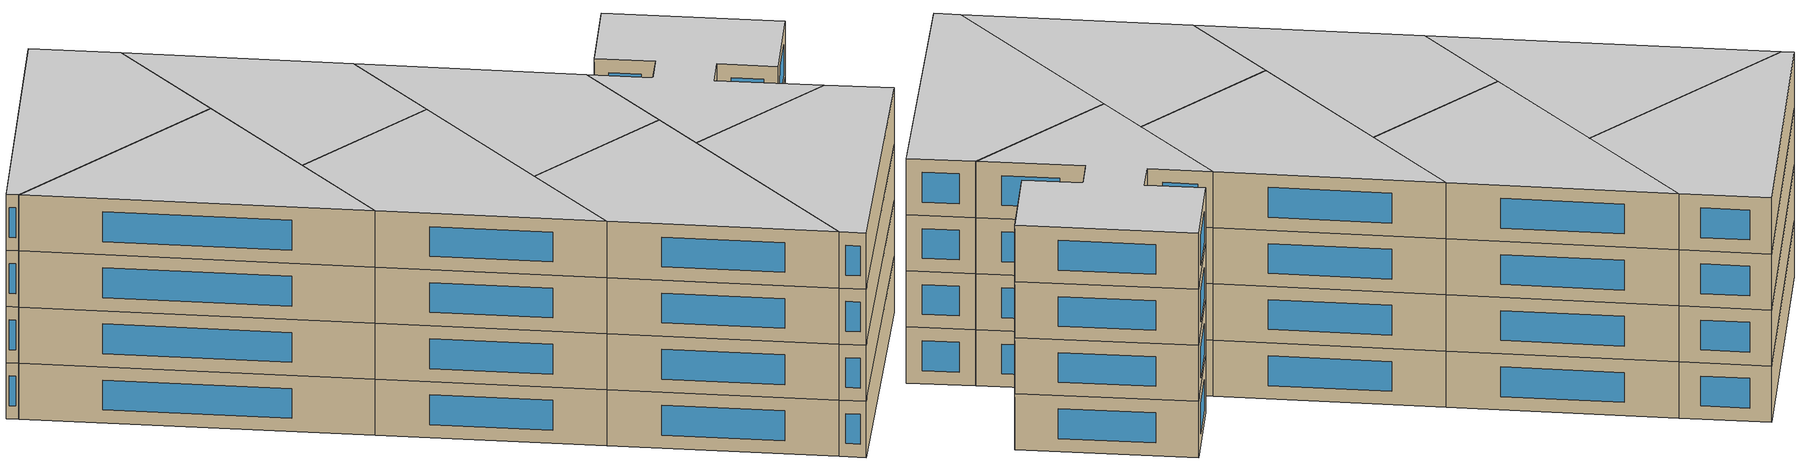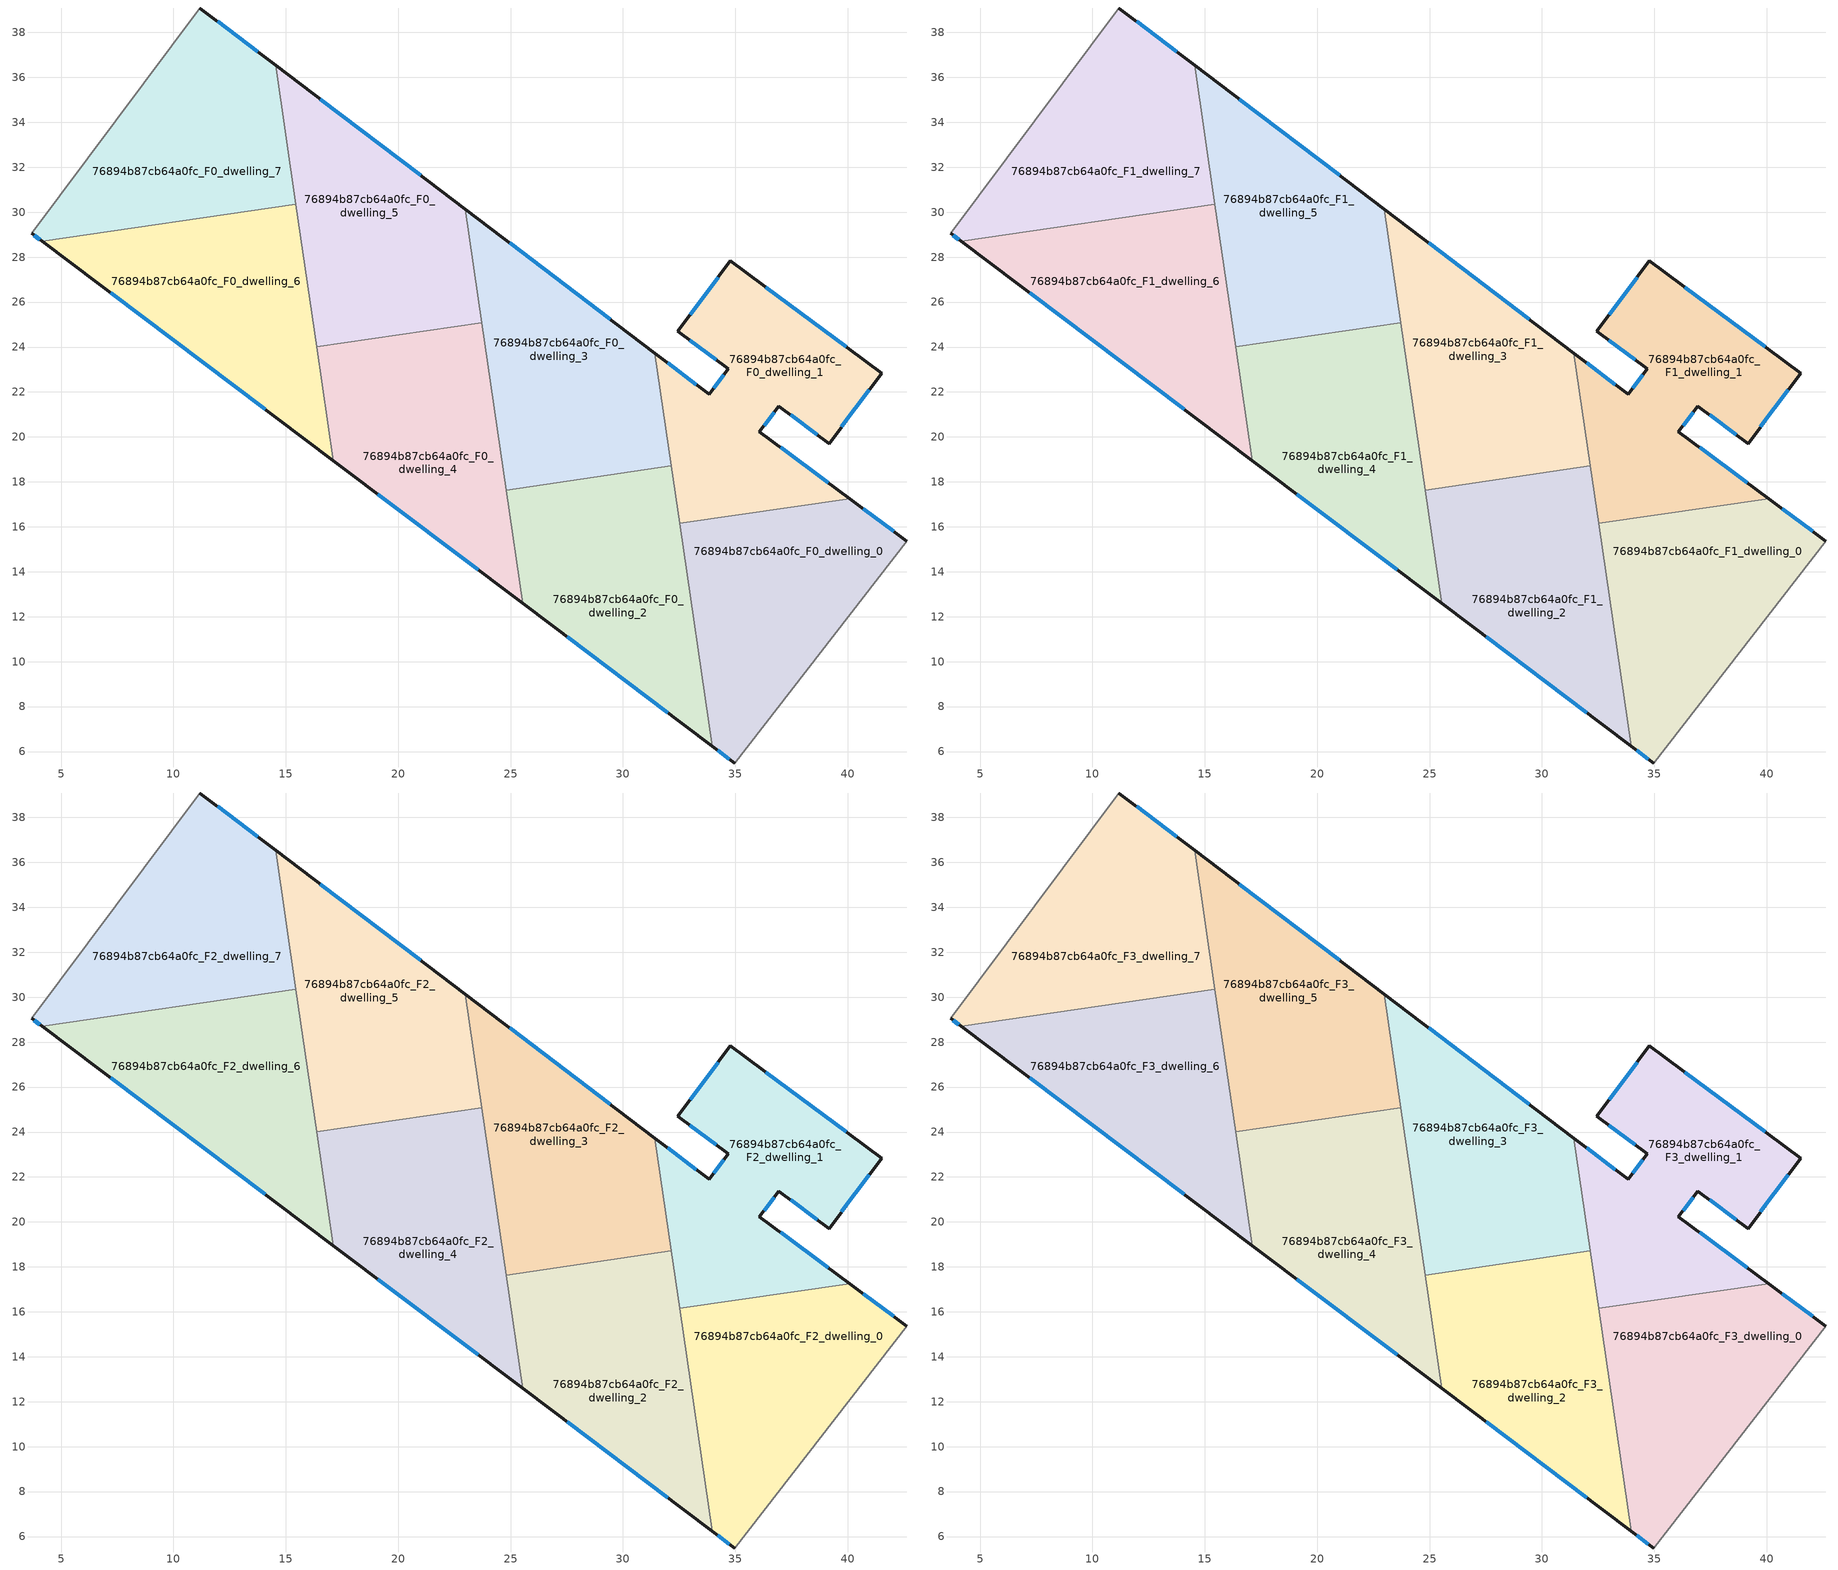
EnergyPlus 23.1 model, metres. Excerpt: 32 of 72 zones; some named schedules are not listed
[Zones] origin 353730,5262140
76894b87cb64a0fc_F0_dwelling_0
 floor ground (EU_floor_Construction): 42.64,15.36 34.97,5.49 33.98,6.23 32.53,16.15 40.09,17.25 z0
 wall outside (EU_wall_Construction): 33.98,6.23 34.97,5.49 / 42.64,15.36 40.09,17.25 z0:3
 wall to 76894b87cb64a0fc_F0_dwelling_1 (EU_wall_Construction): 40.09,17.25 32.53,16.15 z0:3
 wall adiabatic (EU_wall_Construction): 34.97,5.49 42.64,15.36 z0:3
 wall to 76894b87cb64a0fc_F0_dwelling_2 (EU_wall_Construction): 32.53,16.15 33.98,6.23 z0:3
 window (EU_Window_Construction): 34.22,6.06 34.74,5.66 / 42.04,15.81 40.69,16.81 z0.7:2.3
76894b87cb64a0fc_F0_dwelling_1
 floor ground (EU_floor_Construction): 41.51,22.84 39.18,19.71 36.94,21.38 36.08,20.23 40.09,17.25 32.53,16.15 31.43,23.73 33.84,21.9 34.69,23.03 32.45,24.7 34.78,27.83 z0
 wall outside (EU_wall_Construction): 40.09,17.25 36.08,20.23 36.94,21.38 39.18,19.71 41.51,22.84 34.78,27.83 32.45,24.7 34.69,23.03 33.84,21.9 31.43,23.73 z0:3
 wall to 76894b87cb64a0fc_F0_dwelling_3 (EU_wall_Construction): 31.43,23.73 32.16,18.71 z0:3
 wall to 76894b87cb64a0fc_F0_dwelling_2 (EU_wall_Construction): 32.16,18.71 32.54,16.15 z0:3
 window (EU_Window_Construction): 37.46,20.98 38.65,20.1 / 36.28,20.5 36.74,21.11 / 39.15,17.95 37.02,19.53 / 33.27,22.33 31.99,23.3 / 34.49,22.77 34.04,22.16 / 32.97,24.31 34.16,23.42 / 34.23,27.1 32.99,25.44 / 39.93,24.01 36.36,26.66 / 39.73,20.44 40.96,22.1 z0.7:2.3
76894b87cb64a0fc_F0_dwelling_2
 floor ground (EU_floor_Construction): 32.16,18.71 33.98,6.23 25.54,12.59 24.8,17.63 z0
 wall outside (EU_wall_Construction): 25.54,12.59 33.98,6.23 z0:3
 wall to 76894b87cb64a0fc_F0_dwelling_3 (EU_wall_Construction): 32.16,18.71 24.8,17.63 z0:3
 wall to 76894b87cb64a0fc_F0_dwelling_4 (EU_wall_Construction): 24.8,17.63 25.54,12.59 z0:3
 window (EU_Window_Construction): 27.52,11.1 32,7.73 z0.7:2.3
76894b87cb64a0fc_F0_dwelling_3
 floor ground (EU_floor_Construction): 31.43,23.73 32.16,18.71 24.8,17.63 22.97,30.14 z0
 wall outside (EU_wall_Construction): 31.43,23.73 22.97,30.14 z0:3
 wall to 76894b87cb64a0fc_F0_dwelling_5 (EU_wall_Construction): 22.97,30.14 23.71,25.09 z0:3
 wall to 76894b87cb64a0fc_F0_dwelling_4 (EU_wall_Construction): 23.71,25.09 24.8,17.64 z0:3
 window (EU_Window_Construction): 29.44,25.23 24.96,28.63 z0.7:2.3
76894b87cb64a0fc_F0_dwelling_4
 floor ground (EU_floor_Construction): 23.71,25.09 25.54,12.59 17.12,18.94 16.38,24.01 z0
 wall outside (EU_wall_Construction): 17.12,18.94 25.54,12.59 z0:3
 wall to 76894b87cb64a0fc_F0_dwelling_5 (EU_wall_Construction): 23.71,25.09 16.38,24.01 z0:3
 wall to 76894b87cb64a0fc_F0_dwelling_6 (EU_wall_Construction): 16.38,24.01 17.12,18.94 z0:3
 window (EU_Window_Construction): 19.09,17.45 23.56,14.08 z0.7:2.3
76894b87cb64a0fc_F0_dwelling_5
 floor ground (EU_floor_Construction): 22.97,30.14 23.71,25.09 16.38,24.01 14.55,36.53 z0
 wall outside (EU_wall_Construction): 22.97,30.14 14.55,36.53 z0:3
 wall to 76894b87cb64a0fc_F0_dwelling_7 (EU_wall_Construction): 14.55,36.53 15.45,30.35 z0:3
 wall to 76894b87cb64a0fc_F0_dwelling_6 (EU_wall_Construction): 15.45,30.35 16.38,24.01 z0:3
 window (EU_Window_Construction): 21,31.64 16.53,35.03 z0.7:2.3
76894b87cb64a0fc_F0_dwelling_6
 floor ground (EU_floor_Construction): 15.45,30.35 17.12,18.94 4.16,28.7 z0
 wall outside (EU_wall_Construction): 4.16,28.7 17.12,18.94 z0:3
 wall to 76894b87cb64a0fc_F0_dwelling_7 (EU_wall_Construction): 15.45,30.35 4.16,28.7 z0:3
 window (EU_Window_Construction): 7.2,26.41 14.07,21.23 z0.7:2.3
76894b87cb64a0fc_F0_dwelling_7
 floor ground (EU_floor_Construction): 14.55,36.53 15.45,30.35 4.16,28.7 3.68,29.06 11.18,39.09 z0
 wall outside (EU_wall_Construction): 3.68,29.06 4.16,28.7 / 14.55,36.53 11.18,39.09 z0:3
 wall adiabatic (EU_wall_Construction): 11.18,39.09 3.68,29.06 z0:3
 window (EU_Window_Construction): 3.79,28.97 4.04,28.78 / 13.75,37.13 11.97,38.49 z0.7:2.3
76894b87cb64a0fc_F1_dwelling_0
 floor to 76894b87cb64a0fc_F0_dwelling_0 (EU_floor_Construction): 42.64,15.36 34.97,5.49 33.98,6.23 32.53,16.15 40.09,17.25 z3
 wall outside (EU_wall_Construction): 33.98,6.23 34.97,5.49 / 42.64,15.36 40.09,17.25 z3:6
 wall to 76894b87cb64a0fc_F1_dwelling_1 (EU_wall_Construction): 40.09,17.25 32.53,16.15 z3:6
 wall adiabatic (EU_wall_Construction): 34.97,5.49 42.64,15.36 z3:6
 wall to 76894b87cb64a0fc_F1_dwelling_2 (EU_wall_Construction): 32.53,16.15 33.98,6.23 z3:6
 window (EU_Window_Construction): 34.22,6.06 34.74,5.66 / 42.04,15.81 40.69,16.81 z3.7:5.3
76894b87cb64a0fc_F1_dwelling_1
 floor to 76894b87cb64a0fc_F0_dwelling_1 (EU_floor_Construction): 41.51,22.84 39.18,19.71 36.94,21.38 36.08,20.23 40.09,17.25 32.53,16.15 31.43,23.73 33.84,21.9 34.69,23.03 32.45,24.7 34.78,27.83 z3
 wall outside (EU_wall_Construction): 40.09,17.25 36.08,20.23 36.94,21.38 39.18,19.71 41.51,22.84 34.78,27.83 32.45,24.7 34.69,23.03 33.84,21.9 31.43,23.73 z3:6
 wall to 76894b87cb64a0fc_F1_dwelling_3 (EU_wall_Construction): 31.43,23.73 32.16,18.71 z3:6
 wall to 76894b87cb64a0fc_F1_dwelling_2 (EU_wall_Construction): 32.16,18.71 32.54,16.15 z3:6
 window (EU_Window_Construction): 37.46,20.98 38.65,20.1 / 36.28,20.5 36.74,21.11 / 39.15,17.95 37.02,19.53 / 33.27,22.33 31.99,23.3 / 34.49,22.77 34.04,22.16 / 32.97,24.31 34.16,23.42 / 34.23,27.1 32.99,25.44 / 39.93,24.01 36.36,26.66 / 39.73,20.44 40.96,22.1 z3.7:5.3
76894b87cb64a0fc_F1_dwelling_2
 floor to 76894b87cb64a0fc_F0_dwelling_2 (EU_floor_Construction): 32.16,18.71 33.98,6.23 25.54,12.59 24.8,17.63 z3
 wall outside (EU_wall_Construction): 25.54,12.59 33.98,6.23 z3:6
 wall to 76894b87cb64a0fc_F1_dwelling_3 (EU_wall_Construction): 32.16,18.71 24.8,17.63 z3:6
 wall to 76894b87cb64a0fc_F1_dwelling_4 (EU_wall_Construction): 24.8,17.63 25.54,12.59 z3:6
 window (EU_Window_Construction): 27.52,11.1 32,7.73 z3.7:5.3
76894b87cb64a0fc_F1_dwelling_3
 floor to 76894b87cb64a0fc_F0_dwelling_3 (EU_floor_Construction): 31.43,23.73 32.16,18.71 24.8,17.63 22.97,30.14 z3
 wall outside (EU_wall_Construction): 31.43,23.73 22.97,30.14 z3:6
 wall to 76894b87cb64a0fc_F1_dwelling_5 (EU_wall_Construction): 22.97,30.14 23.71,25.09 z3:6
 wall to 76894b87cb64a0fc_F1_dwelling_4 (EU_wall_Construction): 23.71,25.09 24.8,17.64 z3:6
 window (EU_Window_Construction): 29.44,25.23 24.96,28.63 z3.7:5.3
76894b87cb64a0fc_F1_dwelling_4
 floor to 76894b87cb64a0fc_F0_dwelling_4 (EU_floor_Construction): 23.71,25.09 25.54,12.59 17.12,18.94 16.38,24.01 z3
 wall outside (EU_wall_Construction): 17.12,18.94 25.54,12.59 z3:6
 wall to 76894b87cb64a0fc_F1_dwelling_5 (EU_wall_Construction): 23.71,25.09 16.38,24.01 z3:6
 wall to 76894b87cb64a0fc_F1_dwelling_6 (EU_wall_Construction): 16.38,24.01 17.12,18.94 z3:6
 window (EU_Window_Construction): 19.09,17.45 23.56,14.08 z3.7:5.3
76894b87cb64a0fc_F1_dwelling_5
 floor to 76894b87cb64a0fc_F0_dwelling_5 (EU_floor_Construction): 22.97,30.14 23.71,25.09 16.38,24.01 14.55,36.53 z3
 wall outside (EU_wall_Construction): 22.97,30.14 14.55,36.53 z3:6
 wall to 76894b87cb64a0fc_F1_dwelling_7 (EU_wall_Construction): 14.55,36.53 15.45,30.35 z3:6
 wall to 76894b87cb64a0fc_F1_dwelling_6 (EU_wall_Construction): 15.45,30.35 16.38,24.01 z3:6
 window (EU_Window_Construction): 21,31.64 16.53,35.03 z3.7:5.3
76894b87cb64a0fc_F1_dwelling_6
 floor to 76894b87cb64a0fc_F0_dwelling_6 (EU_floor_Construction): 15.45,30.35 17.12,18.94 4.16,28.7 z3
 wall outside (EU_wall_Construction): 4.16,28.7 17.12,18.94 z3:6
 wall to 76894b87cb64a0fc_F1_dwelling_7 (EU_wall_Construction): 15.45,30.35 4.16,28.7 z3:6
 window (EU_Window_Construction): 7.2,26.41 14.07,21.23 z3.7:5.3
76894b87cb64a0fc_F1_dwelling_7
 floor to 76894b87cb64a0fc_F0_dwelling_7 (EU_floor_Construction): 14.55,36.53 15.45,30.35 4.16,28.7 3.68,29.06 11.18,39.09 z3
 wall outside (EU_wall_Construction): 3.68,29.06 4.16,28.7 / 14.55,36.53 11.18,39.09 z3:6
 wall adiabatic (EU_wall_Construction): 11.18,39.09 3.68,29.06 z3:6
 window (EU_Window_Construction): 3.79,28.97 4.04,28.78 / 13.75,37.13 11.97,38.49 z3.7:5.3
76894b87cb64a0fc_F2_dwelling_0
 floor to 76894b87cb64a0fc_F1_dwelling_0 (EU_floor_Construction): 42.64,15.36 34.97,5.49 33.98,6.23 32.53,16.15 40.09,17.25 z6
 wall outside (EU_wall_Construction): 33.98,6.23 34.97,5.49 / 42.64,15.36 40.09,17.25 z6:9
 wall to 76894b87cb64a0fc_F2_dwelling_1 (EU_wall_Construction): 40.09,17.25 32.53,16.15 z6:9
 wall adiabatic (EU_wall_Construction): 34.97,5.49 42.64,15.36 z6:9
 wall to 76894b87cb64a0fc_F2_dwelling_2 (EU_wall_Construction): 32.53,16.15 33.98,6.23 z6:9
 window (EU_Window_Construction): 34.22,6.06 34.74,5.66 / 42.04,15.81 40.69,16.81 z6.7:8.3
76894b87cb64a0fc_F2_dwelling_1
 floor to 76894b87cb64a0fc_F1_dwelling_1 (EU_floor_Construction): 41.51,22.84 39.18,19.71 36.94,21.38 36.08,20.23 40.09,17.25 32.53,16.15 31.43,23.73 33.84,21.9 34.69,23.03 32.45,24.7 34.78,27.83 z6
 wall outside (EU_wall_Construction): 40.09,17.25 36.08,20.23 36.94,21.38 39.18,19.71 41.51,22.84 34.78,27.83 32.45,24.7 34.69,23.03 33.84,21.9 31.43,23.73 z6:9
 wall to 76894b87cb64a0fc_F2_dwelling_3 (EU_wall_Construction): 31.43,23.73 32.16,18.71 z6:9
 wall to 76894b87cb64a0fc_F2_dwelling_2 (EU_wall_Construction): 32.16,18.71 32.54,16.15 z6:9
 window (EU_Window_Construction): 37.46,20.98 38.65,20.1 / 36.28,20.5 36.74,21.11 / 39.15,17.95 37.02,19.53 / 33.27,22.33 31.99,23.3 / 34.49,22.77 34.04,22.16 / 32.97,24.31 34.16,23.42 / 34.23,27.1 32.99,25.44 / 39.93,24.01 36.36,26.66 / 39.73,20.44 40.96,22.1 z6.7:8.3
76894b87cb64a0fc_F2_dwelling_2
 floor to 76894b87cb64a0fc_F1_dwelling_2 (EU_floor_Construction): 32.16,18.71 33.98,6.23 25.54,12.59 24.8,17.63 z6
 wall outside (EU_wall_Construction): 25.54,12.59 33.98,6.23 z6:9
 wall to 76894b87cb64a0fc_F2_dwelling_3 (EU_wall_Construction): 32.16,18.71 24.8,17.63 z6:9
 wall to 76894b87cb64a0fc_F2_dwelling_4 (EU_wall_Construction): 24.8,17.63 25.54,12.59 z6:9
 window (EU_Window_Construction): 27.52,11.1 32,7.73 z6.7:8.3
76894b87cb64a0fc_F2_dwelling_3
 floor to 76894b87cb64a0fc_F1_dwelling_3 (EU_floor_Construction): 31.43,23.73 32.16,18.71 24.8,17.63 22.97,30.14 z6
 wall outside (EU_wall_Construction): 31.43,23.73 22.97,30.14 z6:9
 wall to 76894b87cb64a0fc_F2_dwelling_5 (EU_wall_Construction): 22.97,30.14 23.71,25.09 z6:9
 wall to 76894b87cb64a0fc_F2_dwelling_4 (EU_wall_Construction): 23.71,25.09 24.8,17.64 z6:9
 window (EU_Window_Construction): 29.44,25.23 24.96,28.63 z6.7:8.3
76894b87cb64a0fc_F2_dwelling_4
 floor to 76894b87cb64a0fc_F1_dwelling_4 (EU_floor_Construction): 23.71,25.09 25.54,12.59 17.12,18.94 16.38,24.01 z6
 wall outside (EU_wall_Construction): 17.12,18.94 25.54,12.59 z6:9
 wall to 76894b87cb64a0fc_F2_dwelling_5 (EU_wall_Construction): 23.71,25.09 16.38,24.01 z6:9
 wall to 76894b87cb64a0fc_F2_dwelling_6 (EU_wall_Construction): 16.38,24.01 17.12,18.94 z6:9
 window (EU_Window_Construction): 19.09,17.45 23.56,14.08 z6.7:8.3
76894b87cb64a0fc_F2_dwelling_5
 floor to 76894b87cb64a0fc_F1_dwelling_5 (EU_floor_Construction): 22.97,30.14 23.71,25.09 16.38,24.01 14.55,36.53 z6
 wall outside (EU_wall_Construction): 22.97,30.14 14.55,36.53 z6:9
 wall to 76894b87cb64a0fc_F2_dwelling_7 (EU_wall_Construction): 14.55,36.53 15.45,30.35 z6:9
 wall to 76894b87cb64a0fc_F2_dwelling_6 (EU_wall_Construction): 15.45,30.35 16.38,24.01 z6:9
 window (EU_Window_Construction): 21,31.64 16.53,35.03 z6.7:8.3
76894b87cb64a0fc_F2_dwelling_6
 floor to 76894b87cb64a0fc_F1_dwelling_6 (EU_floor_Construction): 15.45,30.35 17.12,18.94 4.16,28.7 z6
 wall outside (EU_wall_Construction): 4.16,28.7 17.12,18.94 z6:9
 wall to 76894b87cb64a0fc_F2_dwelling_7 (EU_wall_Construction): 15.45,30.35 4.16,28.7 z6:9
 window (EU_Window_Construction): 7.2,26.41 14.07,21.23 z6.7:8.3
76894b87cb64a0fc_F2_dwelling_7
 floor to 76894b87cb64a0fc_F1_dwelling_7 (EU_floor_Construction): 14.55,36.53 15.45,30.35 4.16,28.7 3.68,29.06 11.18,39.09 z6
 wall outside (EU_wall_Construction): 3.68,29.06 4.16,28.7 / 14.55,36.53 11.18,39.09 z6:9
 wall adiabatic (EU_wall_Construction): 11.18,39.09 3.68,29.06 z6:9
 window (EU_Window_Construction): 3.79,28.97 4.04,28.78 / 13.75,37.13 11.97,38.49 z6.7:8.3
76894b87cb64a0fc_F3_dwelling_0
 floor to 76894b87cb64a0fc_F2_dwelling_0 (EU_floor_Construction): 42.64,15.36 34.97,5.49 33.98,6.23 32.53,16.15 40.09,17.25 z9
 wall outside (EU_wall_Construction): 33.98,6.23 34.97,5.49 / 42.64,15.36 40.09,17.25 z9:12
 wall to 76894b87cb64a0fc_F3_dwelling_1 (EU_wall_Construction): 40.09,17.25 32.53,16.15 z9:12
 wall adiabatic (EU_wall_Construction): 34.97,5.49 42.64,15.36 z9:12
 wall to 76894b87cb64a0fc_F3_dwelling_2 (EU_wall_Construction): 32.53,16.15 33.98,6.23 z9:12
 window (EU_Window_Construction): 34.22,6.06 34.74,5.66 / 42.04,15.81 40.69,16.81 z9.7:11.3
 ceiling to 76894b87cb64a0fc_F4_dwelling_0 (EU_floor_Construction): 34.97,5.49 42.64,15.36 40.09,17.25 32.53,16.15 33.98,6.23 z12
76894b87cb64a0fc_F3_dwelling_1
 floor to 76894b87cb64a0fc_F2_dwelling_1 (EU_floor_Construction): 41.51,22.84 39.18,19.71 36.94,21.38 36.08,20.23 40.09,17.25 32.53,16.15 31.43,23.73 33.84,21.9 34.69,23.03 32.45,24.7 34.78,27.83 z9
 wall outside (EU_wall_Construction): 40.09,17.25 36.08,20.23 36.94,21.38 39.18,19.71 41.51,22.84 34.78,27.83 32.45,24.7 34.69,23.03 33.84,21.9 31.43,23.73 z9:12
 wall to 76894b87cb64a0fc_F3_dwelling_3 (EU_wall_Construction): 31.43,23.73 32.16,18.71 z9:12
 wall to 76894b87cb64a0fc_F3_dwelling_2 (EU_wall_Construction): 32.16,18.71 32.54,16.15 z9:12
 window (EU_Window_Construction): 37.46,20.98 38.65,20.1 / 36.28,20.5 36.74,21.11 / 39.15,17.95 37.02,19.53 / 33.27,22.33 31.99,23.3 / 34.49,22.77 34.04,22.16 / 32.97,24.31 34.16,23.42 / 34.23,27.1 32.99,25.44 / 39.93,24.01 36.36,26.66 / 39.73,20.44 40.96,22.1 z9.7:11.3
 ceiling to 76894b87cb64a0fc_F4_dwelling_1 (EU_floor_Construction): 40.09,17.25 36.08,20.23 36.94,21.38 39.18,19.71 41.51,22.84 34.78,27.83 32.45,24.7 34.69,23.03 33.84,21.9 31.43,23.73 32.53,16.15 z12
76894b87cb64a0fc_F3_dwelling_2
 floor to 76894b87cb64a0fc_F2_dwelling_2 (EU_floor_Construction): 32.16,18.71 33.98,6.23 25.54,12.59 24.8,17.63 z9
 wall outside (EU_wall_Construction): 25.54,12.59 33.98,6.23 z9:12
 wall to 76894b87cb64a0fc_F3_dwelling_3 (EU_wall_Construction): 32.16,18.71 24.8,17.63 z9:12
 wall to 76894b87cb64a0fc_F3_dwelling_4 (EU_wall_Construction): 24.8,17.63 25.54,12.59 z9:12
 window (EU_Window_Construction): 27.52,11.1 32,7.73 z9.7:11.3
 ceiling to 76894b87cb64a0fc_F4_dwelling_2 (EU_floor_Construction): 33.98,6.23 32.16,18.71 24.8,17.63 25.54,12.59 z12
76894b87cb64a0fc_F3_dwelling_3
 floor to 76894b87cb64a0fc_F2_dwelling_3 (EU_floor_Construction): 31.43,23.73 32.16,18.71 24.8,17.63 22.97,30.14 z9
 wall outside (EU_wall_Construction): 31.43,23.73 22.97,30.14 z9:12
 wall to 76894b87cb64a0fc_F3_dwelling_5 (EU_wall_Construction): 22.97,30.14 23.71,25.09 z9:12
 wall to 76894b87cb64a0fc_F3_dwelling_4 (EU_wall_Construction): 23.71,25.09 24.8,17.64 z9:12
 window (EU_Window_Construction): 29.44,25.23 24.96,28.63 z9.7:11.3
 ceiling to 76894b87cb64a0fc_F4_dwelling_3 (EU_floor_Construction): 32.16,18.71 31.43,23.73 22.97,30.14 24.8,17.63 z12
76894b87cb64a0fc_F3_dwelling_4
 floor to 76894b87cb64a0fc_F2_dwelling_4 (EU_floor_Construction): 23.71,25.09 25.54,12.59 17.12,18.94 16.38,24.01 z9
 wall outside (EU_wall_Construction): 17.12,18.94 25.54,12.59 z9:12
 wall to 76894b87cb64a0fc_F3_dwelling_5 (EU_wall_Construction): 23.71,25.09 16.38,24.01 z9:12
 wall to 76894b87cb64a0fc_F3_dwelling_6 (EU_wall_Construction): 16.38,24.01 17.12,18.94 z9:12
 window (EU_Window_Construction): 19.09,17.45 23.56,14.08 z9.7:11.3
 ceiling to 76894b87cb64a0fc_F4_dwelling_4 (EU_floor_Construction): 25.54,12.59 23.71,25.09 16.38,24.01 17.12,18.94 z12
76894b87cb64a0fc_F3_dwelling_5
 floor to 76894b87cb64a0fc_F2_dwelling_5 (EU_floor_Construction): 22.97,30.14 23.71,25.09 16.38,24.01 14.55,36.53 z9
 wall outside (EU_wall_Construction): 22.97,30.14 14.55,36.53 z9:12
 wall to 76894b87cb64a0fc_F3_dwelling_7 (EU_wall_Construction): 14.55,36.53 15.45,30.35 z9:12
 wall to 76894b87cb64a0fc_F3_dwelling_6 (EU_wall_Construction): 15.45,30.35 16.38,24.01 z9:12
 window (EU_Window_Construction): 21,31.64 16.53,35.03 z9.7:11.3
 ceiling to 76894b87cb64a0fc_F4_dwelling_5 (EU_floor_Construction): 23.71,25.09 22.97,30.14 14.55,36.53 16.38,24.01 z12
76894b87cb64a0fc_F3_dwelling_6
 floor to 76894b87cb64a0fc_F2_dwelling_6 (EU_floor_Construction): 15.45,30.35 17.12,18.94 4.16,28.7 z9
 wall outside (EU_wall_Construction): 4.16,28.7 17.12,18.94 z9:12
 wall to 76894b87cb64a0fc_F3_dwelling_7 (EU_wall_Construction): 15.45,30.35 4.16,28.7 z9:12
 window (EU_Window_Construction): 7.2,26.41 14.07,21.23 z9.7:11.3
 ceiling to 76894b87cb64a0fc_F4_dwelling_6 (EU_floor_Construction): 17.12,18.94 15.45,30.35 4.16,28.7 z12
76894b87cb64a0fc_F3_dwelling_7
 floor to 76894b87cb64a0fc_F2_dwelling_7 (EU_floor_Construction): 14.55,36.53 15.45,30.35 4.16,28.7 3.68,29.06 11.18,39.09 z9
 wall outside (EU_wall_Construction): 3.68,29.06 4.16,28.7 / 14.55,36.53 11.18,39.09 z9:12
 wall adiabatic (EU_wall_Construction): 11.18,39.09 3.68,29.06 z9:12
 window (EU_Window_Construction): 3.79,28.97 4.04,28.78 / 13.75,37.13 11.97,38.49 z9.7:11.3
 ceiling to 76894b87cb64a0fc_F4_dwelling_7 (EU_floor_Construction): 15.45,30.35 14.55,36.53 11.18,39.09 3.68,29.06 4.16,28.7 z12
[Building]
EU S2 Campaign: North Axis=0; Terrain=City; Solar Distribution=FullExterior
[Site:Location]
Budapest.Ferenc.Liszt.Intl.AP: Latitude=47.437; Longitude=19.256; Time Zone=1; Elevation=185
[SizingPeriod:WeatherFileDays]
AnnualSizingPeriod: Begin Month=1; Begin Day of Month=1; End Month=12; End Day of Month=31; Day of Week for Start Day=Monday; Use Weather File Daylight Saving Period=No; Use Weather File Rain and Snow Indicators=No
[MATERIAL]
EU_InternalMass_Material: Roughness=MediumRough; Thickness=0.1; Conductivity=1; Density=1800; Specific Heat=900; Thermal Absorptance=0.9; Solar Absorptance=0.7; Visible Absorptance=0.7
[MATERIAL:NOMASS] Roughness=MediumRough; Thermal Absorptance=0.9; Solar Absorptance=0.7; Visible Absorptance=0.7
Name | Thermal Resistance
EU_wall_NoMass | 0.832559
EU_floor_NoMass | 0.872794
[WINDOWMATERIAL:SIMPLEGLAZINGSYSTEM]
EU_Window_SimpleGlazing: UFactor=2.79869; Solar Heat Gain Coefficient=0.75; Visible Transmittance=0.75
[CONSTRUCTION]
EU_wall_Construction: EU_wall_NoMass
EU_floor_Construction: EU_floor_NoMass
EU_Window_Construction: EU_Window_SimpleGlazing
EU_InternalMass_Construction: EU_InternalMass_Material
[ZONE] Type=1; Multiplier=1; Ceiling Height=autocalculate; Floor Area=autocalculate; Part of Total Floor Area=Yes
Name | Volume
76894b87cb64a0fc_F0_dwelling_0; 76894b87cb64a0fc_F1_dwelling_0; 76894b87cb64a0fc_F2_dwelling_0; 76894b87cb64a0fc_F3_dwelling_0 | 197.477
76894b87cb64a0fc_F0_dwelling_1; 76894b87cb64a0fc_F1_dwelling_1; 76894b87cb64a0fc_F2_dwelling_1; 76894b87cb64a0fc_F3_dwelling_1; 76894b87cb64a0fc_F0_dwelling_4; 76894b87cb64a0fc_F1_dwelling_4; 76894b87cb64a0fc_F2_dwelling_4; 76894b87cb64a0fc_F3_dwelling_4 | 197.494
76894b87cb64a0fc_F0_dwelling_2; 76894b87cb64a0fc_F1_dwelling_2; 76894b87cb64a0fc_F2_dwelling_2; 76894b87cb64a0fc_F3_dwelling_2; 76894b87cb64a0fc_F0_dwelling_3; 76894b87cb64a0fc_F1_dwelling_3; 76894b87cb64a0fc_F2_dwelling_3; 76894b87cb64a0fc_F3_dwelling_3 | 197.518
76894b87cb64a0fc_F0_dwelling_5; 76894b87cb64a0fc_F1_dwelling_5; 76894b87cb64a0fc_F2_dwelling_5; 76894b87cb64a0fc_F3_dwelling_5 | 197.513
76894b87cb64a0fc_F0_dwelling_6; 76894b87cb64a0fc_F1_dwelling_6; 76894b87cb64a0fc_F2_dwelling_6; 76894b87cb64a0fc_F3_dwelling_6 | 197.493
76894b87cb64a0fc_F0_dwelling_7; 76894b87cb64a0fc_F1_dwelling_7; 76894b87cb64a0fc_F2_dwelling_7; 76894b87cb64a0fc_F3_dwelling_7 | 197.458
[INTERNALMASS] Construction=EU_InternalMass_Construction
Name | Zone or ZoneList | Surface Area
76894b87cb64a0fc_F0_dwelling_0_EU_InternalMass | 76894b87cb64a0fc_F0_dwelling_0 | 65.8247
76894b87cb64a0fc_F0_dwelling_1_EU_InternalMass | 76894b87cb64a0fc_F0_dwelling_1 | 65.8308
76894b87cb64a0fc_F0_dwelling_2_EU_InternalMass | 76894b87cb64a0fc_F0_dwelling_2 | 65.8404
76894b87cb64a0fc_F0_dwelling_3_EU_InternalMass | 76894b87cb64a0fc_F0_dwelling_3 | 65.8366
76894b87cb64a0fc_F0_dwelling_4_EU_InternalMass | 76894b87cb64a0fc_F0_dwelling_4 | 65.831
76894b87cb64a0fc_F0_dwelling_5_EU_InternalMass | 76894b87cb64a0fc_F0_dwelling_5 | 65.8404
76894b87cb64a0fc_F0_dwelling_6_EU_InternalMass | 76894b87cb64a0fc_F0_dwelling_6 | 65.8319
76894b87cb64a0fc_F0_dwelling_7_EU_InternalMass | 76894b87cb64a0fc_F0_dwelling_7 | 65.8191
76894b87cb64a0fc_F1_dwelling_0_EU_InternalMass | 76894b87cb64a0fc_F1_dwelling_0 | 65.8247
76894b87cb64a0fc_F1_dwelling_1_EU_InternalMass | 76894b87cb64a0fc_F1_dwelling_1 | 65.8308
76894b87cb64a0fc_F1_dwelling_2_EU_InternalMass | 76894b87cb64a0fc_F1_dwelling_2 | 65.8404
76894b87cb64a0fc_F1_dwelling_3_EU_InternalMass | 76894b87cb64a0fc_F1_dwelling_3 | 65.8366
76894b87cb64a0fc_F1_dwelling_4_EU_InternalMass | 76894b87cb64a0fc_F1_dwelling_4 | 65.831
76894b87cb64a0fc_F1_dwelling_5_EU_InternalMass | 76894b87cb64a0fc_F1_dwelling_5 | 65.8404
76894b87cb64a0fc_F1_dwelling_6_EU_InternalMass | 76894b87cb64a0fc_F1_dwelling_6 | 65.8319
76894b87cb64a0fc_F1_dwelling_7_EU_InternalMass | 76894b87cb64a0fc_F1_dwelling_7 | 65.8191
76894b87cb64a0fc_F2_dwelling_0_EU_InternalMass | 76894b87cb64a0fc_F2_dwelling_0 | 65.8247
76894b87cb64a0fc_F2_dwelling_1_EU_InternalMass | 76894b87cb64a0fc_F2_dwelling_1 | 65.8308
76894b87cb64a0fc_F2_dwelling_2_EU_InternalMass | 76894b87cb64a0fc_F2_dwelling_2 | 65.8404
76894b87cb64a0fc_F2_dwelling_3_EU_InternalMass | 76894b87cb64a0fc_F2_dwelling_3 | 65.8366
76894b87cb64a0fc_F2_dwelling_4_EU_InternalMass | 76894b87cb64a0fc_F2_dwelling_4 | 65.831
76894b87cb64a0fc_F2_dwelling_5_EU_InternalMass | 76894b87cb64a0fc_F2_dwelling_5 | 65.8404
76894b87cb64a0fc_F2_dwelling_6_EU_InternalMass | 76894b87cb64a0fc_F2_dwelling_6 | 65.8319
76894b87cb64a0fc_F2_dwelling_7_EU_InternalMass | 76894b87cb64a0fc_F2_dwelling_7 | 65.8191
76894b87cb64a0fc_F3_dwelling_0_EU_InternalMass | 76894b87cb64a0fc_F3_dwelling_0 | 65.8247
76894b87cb64a0fc_F3_dwelling_1_EU_InternalMass | 76894b87cb64a0fc_F3_dwelling_1 | 65.8308
76894b87cb64a0fc_F3_dwelling_2_EU_InternalMass | 76894b87cb64a0fc_F3_dwelling_2 | 65.8404
76894b87cb64a0fc_F3_dwelling_3_EU_InternalMass | 76894b87cb64a0fc_F3_dwelling_3 | 65.8366
76894b87cb64a0fc_F3_dwelling_4_EU_InternalMass | 76894b87cb64a0fc_F3_dwelling_4 | 65.831
76894b87cb64a0fc_F3_dwelling_5_EU_InternalMass | 76894b87cb64a0fc_F3_dwelling_5 | 65.8404
76894b87cb64a0fc_F3_dwelling_6_EU_InternalMass | 76894b87cb64a0fc_F3_dwelling_6 | 65.8319
76894b87cb64a0fc_F3_dwelling_7_EU_InternalMass | 76894b87cb64a0fc_F3_dwelling_7 | 65.8191
[OTHEREQUIPMENT] Fuel Type=Electricity; Design Level Calculation Method=Watts/Area; Power per Zone Floor Area=1; Fraction Latent=0; Fraction Radiant=0; Fraction Lost=0; Carbon Dioxide Generation Rate=0; EndUse Subcategory=EU_Step8_InternalGains
Name | Zone or ZoneList or Space or SpaceList | Schedule
EU_Step8_InternalGain_76894b87cb64a0fc_F0_dwelling_0_f000 | 76894b87cb64a0fc_F0_dwelling_0 | EU_Step8_GainSchedule_76894b87cb64a0fc_F0_dwelling_0_f000
EU_Step8_InternalGain_76894b87cb64a0fc_F0_dwelling_1_f000 | 76894b87cb64a0fc_F0_dwelling_1 | EU_Step8_GainSchedule_76894b87cb64a0fc_F0_dwelling_1_f000
EU_Step8_InternalGain_76894b87cb64a0fc_F0_dwelling_2_f000 | 76894b87cb64a0fc_F0_dwelling_2 | EU_Step8_GainSchedule_76894b87cb64a0fc_F0_dwelling_2_f000
EU_Step8_InternalGain_76894b87cb64a0fc_F0_dwelling_3_f000 | 76894b87cb64a0fc_F0_dwelling_3 | EU_Step8_GainSchedule_76894b87cb64a0fc_F0_dwelling_3_f000
EU_Step8_InternalGain_76894b87cb64a0fc_F0_dwelling_4_f000 | 76894b87cb64a0fc_F0_dwelling_4 | EU_Step8_GainSchedule_76894b87cb64a0fc_F0_dwelling_4_f000
EU_Step8_InternalGain_76894b87cb64a0fc_F0_dwelling_5_f000 | 76894b87cb64a0fc_F0_dwelling_5 | EU_Step8_GainSchedule_76894b87cb64a0fc_F0_dwelling_5_f000
EU_Step8_InternalGain_76894b87cb64a0fc_F0_dwelling_6_f000 | 76894b87cb64a0fc_F0_dwelling_6 | EU_Step8_GainSchedule_76894b87cb64a0fc_F0_dwelling_6_f000
EU_Step8_InternalGain_76894b87cb64a0fc_F0_dwelling_7_f000 | 76894b87cb64a0fc_F0_dwelling_7 | EU_Step8_GainSchedule_76894b87cb64a0fc_F0_dwelling_7_f000
EU_Step8_InternalGain_76894b87cb64a0fc_F1_dwelling_0_f000 | 76894b87cb64a0fc_F1_dwelling_0 | EU_Step8_GainSchedule_76894b87cb64a0fc_F1_dwelling_0_f000
EU_Step8_InternalGain_76894b87cb64a0fc_F1_dwelling_1_f000 | 76894b87cb64a0fc_F1_dwelling_1 | EU_Step8_GainSchedule_76894b87cb64a0fc_F1_dwelling_1_f000
EU_Step8_InternalGain_76894b87cb64a0fc_F1_dwelling_2_f000 | 76894b87cb64a0fc_F1_dwelling_2 | EU_Step8_GainSchedule_76894b87cb64a0fc_F1_dwelling_2_f000
EU_Step8_InternalGain_76894b87cb64a0fc_F1_dwelling_3_f000 | 76894b87cb64a0fc_F1_dwelling_3 | EU_Step8_GainSchedule_76894b87cb64a0fc_F1_dwelling_3_f000
EU_Step8_InternalGain_76894b87cb64a0fc_F1_dwelling_4_f000 | 76894b87cb64a0fc_F1_dwelling_4 | EU_Step8_GainSchedule_76894b87cb64a0fc_F1_dwelling_4_f000
EU_Step8_InternalGain_76894b87cb64a0fc_F1_dwelling_5_f000 | 76894b87cb64a0fc_F1_dwelling_5 | EU_Step8_GainSchedule_76894b87cb64a0fc_F1_dwelling_5_f000
EU_Step8_InternalGain_76894b87cb64a0fc_F1_dwelling_6_f000 | 76894b87cb64a0fc_F1_dwelling_6 | EU_Step8_GainSchedule_76894b87cb64a0fc_F1_dwelling_6_f000
EU_Step8_InternalGain_76894b87cb64a0fc_F1_dwelling_7_f000 | 76894b87cb64a0fc_F1_dwelling_7 | EU_Step8_GainSchedule_76894b87cb64a0fc_F1_dwelling_7_f000
EU_Step8_InternalGain_76894b87cb64a0fc_F2_dwelling_0_f000 | 76894b87cb64a0fc_F2_dwelling_0 | EU_Step8_GainSchedule_76894b87cb64a0fc_F2_dwelling_0_f000
EU_Step8_InternalGain_76894b87cb64a0fc_F2_dwelling_1_f000 | 76894b87cb64a0fc_F2_dwelling_1 | EU_Step8_GainSchedule_76894b87cb64a0fc_F2_dwelling_1_f000
EU_Step8_InternalGain_76894b87cb64a0fc_F2_dwelling_2_f000 | 76894b87cb64a0fc_F2_dwelling_2 | EU_Step8_GainSchedule_76894b87cb64a0fc_F2_dwelling_2_f000
EU_Step8_InternalGain_76894b87cb64a0fc_F2_dwelling_3_f000 | 76894b87cb64a0fc_F2_dwelling_3 | EU_Step8_GainSchedule_76894b87cb64a0fc_F2_dwelling_3_f000
EU_Step8_InternalGain_76894b87cb64a0fc_F2_dwelling_4_f000 | 76894b87cb64a0fc_F2_dwelling_4 | EU_Step8_GainSchedule_76894b87cb64a0fc_F2_dwelling_4_f000
EU_Step8_InternalGain_76894b87cb64a0fc_F2_dwelling_5_f000 | 76894b87cb64a0fc_F2_dwelling_5 | EU_Step8_GainSchedule_76894b87cb64a0fc_F2_dwelling_5_f000
EU_Step8_InternalGain_76894b87cb64a0fc_F2_dwelling_6_f000 | 76894b87cb64a0fc_F2_dwelling_6 | EU_Step8_GainSchedule_76894b87cb64a0fc_F2_dwelling_6_f000
EU_Step8_InternalGain_76894b87cb64a0fc_F2_dwelling_7_f000 | 76894b87cb64a0fc_F2_dwelling_7 | EU_Step8_GainSchedule_76894b87cb64a0fc_F2_dwelling_7_f000
EU_Step8_InternalGain_76894b87cb64a0fc_F3_dwelling_0_f000 | 76894b87cb64a0fc_F3_dwelling_0 | EU_Step8_GainSchedule_76894b87cb64a0fc_F3_dwelling_0_f000
EU_Step8_InternalGain_76894b87cb64a0fc_F3_dwelling_1_f000 | 76894b87cb64a0fc_F3_dwelling_1 | EU_Step8_GainSchedule_76894b87cb64a0fc_F3_dwelling_1_f000
EU_Step8_InternalGain_76894b87cb64a0fc_F3_dwelling_2_f000 | 76894b87cb64a0fc_F3_dwelling_2 | EU_Step8_GainSchedule_76894b87cb64a0fc_F3_dwelling_2_f000
EU_Step8_InternalGain_76894b87cb64a0fc_F3_dwelling_3_f000 | 76894b87cb64a0fc_F3_dwelling_3 | EU_Step8_GainSchedule_76894b87cb64a0fc_F3_dwelling_3_f000
EU_Step8_InternalGain_76894b87cb64a0fc_F3_dwelling_4_f000 | 76894b87cb64a0fc_F3_dwelling_4 | EU_Step8_GainSchedule_76894b87cb64a0fc_F3_dwelling_4_f000
EU_Step8_InternalGain_76894b87cb64a0fc_F3_dwelling_5_f000 | 76894b87cb64a0fc_F3_dwelling_5 | EU_Step8_GainSchedule_76894b87cb64a0fc_F3_dwelling_5_f000
EU_Step8_InternalGain_76894b87cb64a0fc_F3_dwelling_6_f000 | 76894b87cb64a0fc_F3_dwelling_6 | EU_Step8_GainSchedule_76894b87cb64a0fc_F3_dwelling_6_f000
EU_Step8_InternalGain_76894b87cb64a0fc_F3_dwelling_7_f000 | 76894b87cb64a0fc_F3_dwelling_7 | EU_Step8_GainSchedule_76894b87cb64a0fc_F3_dwelling_7_f000
[ZONEVENTILATION:DESIGNFLOWRATE] Schedule=EU_AlwaysOn; Design Flow Rate Calculation Method=AirChanges/Hour; Air Changes per Hour=0.475469; Ventilation Type=Natural; Fan Pressure Rise=0; Fan Total Efficiency=1; Constant Term Coefficient=1; Temperature Term Coefficient=0; Velocity Term Coefficient=0; Velocity Squared Term Coefficient=0; Minimum Indoor Temperature=-100; Maximum Indoor Temperature=100; Delta Temperature=-100; Minimum Outdoor Temperature=-100; Maximum Outdoor Temperature=100; Maximum Wind Speed=40
Name | Zone or ZoneList or Space or SpaceList
EU_ConstantAir_76894b87cb64a0fc_F0_dwelling_0 | 76894b87cb64a0fc_F0_dwelling_0
EU_ConstantAir_76894b87cb64a0fc_F0_dwelling_1 | 76894b87cb64a0fc_F0_dwelling_1
EU_ConstantAir_76894b87cb64a0fc_F0_dwelling_2 | 76894b87cb64a0fc_F0_dwelling_2
EU_ConstantAir_76894b87cb64a0fc_F0_dwelling_3 | 76894b87cb64a0fc_F0_dwelling_3
EU_ConstantAir_76894b87cb64a0fc_F0_dwelling_4 | 76894b87cb64a0fc_F0_dwelling_4
EU_ConstantAir_76894b87cb64a0fc_F0_dwelling_5 | 76894b87cb64a0fc_F0_dwelling_5
EU_ConstantAir_76894b87cb64a0fc_F0_dwelling_6 | 76894b87cb64a0fc_F0_dwelling_6
EU_ConstantAir_76894b87cb64a0fc_F0_dwelling_7 | 76894b87cb64a0fc_F0_dwelling_7
EU_ConstantAir_76894b87cb64a0fc_F1_dwelling_0 | 76894b87cb64a0fc_F1_dwelling_0
EU_ConstantAir_76894b87cb64a0fc_F1_dwelling_1 | 76894b87cb64a0fc_F1_dwelling_1
EU_ConstantAir_76894b87cb64a0fc_F1_dwelling_2 | 76894b87cb64a0fc_F1_dwelling_2
EU_ConstantAir_76894b87cb64a0fc_F1_dwelling_3 | 76894b87cb64a0fc_F1_dwelling_3
EU_ConstantAir_76894b87cb64a0fc_F1_dwelling_4 | 76894b87cb64a0fc_F1_dwelling_4
EU_ConstantAir_76894b87cb64a0fc_F1_dwelling_5 | 76894b87cb64a0fc_F1_dwelling_5
EU_ConstantAir_76894b87cb64a0fc_F1_dwelling_6 | 76894b87cb64a0fc_F1_dwelling_6
EU_ConstantAir_76894b87cb64a0fc_F1_dwelling_7 | 76894b87cb64a0fc_F1_dwelling_7
EU_ConstantAir_76894b87cb64a0fc_F2_dwelling_0 | 76894b87cb64a0fc_F2_dwelling_0
EU_ConstantAir_76894b87cb64a0fc_F2_dwelling_1 | 76894b87cb64a0fc_F2_dwelling_1
EU_ConstantAir_76894b87cb64a0fc_F2_dwelling_2 | 76894b87cb64a0fc_F2_dwelling_2
EU_ConstantAir_76894b87cb64a0fc_F2_dwelling_3 | 76894b87cb64a0fc_F2_dwelling_3
EU_ConstantAir_76894b87cb64a0fc_F2_dwelling_4 | 76894b87cb64a0fc_F2_dwelling_4
EU_ConstantAir_76894b87cb64a0fc_F2_dwelling_5 | 76894b87cb64a0fc_F2_dwelling_5
EU_ConstantAir_76894b87cb64a0fc_F2_dwelling_6 | 76894b87cb64a0fc_F2_dwelling_6
EU_ConstantAir_76894b87cb64a0fc_F2_dwelling_7 | 76894b87cb64a0fc_F2_dwelling_7
EU_ConstantAir_76894b87cb64a0fc_F3_dwelling_0 | 76894b87cb64a0fc_F3_dwelling_0
EU_ConstantAir_76894b87cb64a0fc_F3_dwelling_1 | 76894b87cb64a0fc_F3_dwelling_1
EU_ConstantAir_76894b87cb64a0fc_F3_dwelling_2 | 76894b87cb64a0fc_F3_dwelling_2
EU_ConstantAir_76894b87cb64a0fc_F3_dwelling_3 | 76894b87cb64a0fc_F3_dwelling_3
EU_ConstantAir_76894b87cb64a0fc_F3_dwelling_4 | 76894b87cb64a0fc_F3_dwelling_4
EU_ConstantAir_76894b87cb64a0fc_F3_dwelling_5 | 76894b87cb64a0fc_F3_dwelling_5
EU_ConstantAir_76894b87cb64a0fc_F3_dwelling_6 | 76894b87cb64a0fc_F3_dwelling_6
EU_ConstantAir_76894b87cb64a0fc_F3_dwelling_7 | 76894b87cb64a0fc_F3_dwelling_7
[HVACTEMPLATE:ZONE:IDEALLOADSAIRSYSTEM] System Availability Schedule=EU_AlwaysOn; Maximum Heating Supply Air Temperature=50; Minimum Cooling Supply Air Temperature=13; Maximum Heating Supply Air Humidity Ratio=0.0156; Minimum Cooling Supply Air Humidity Ratio=0.0077; Heating Limit=NoLimit; Cooling Limit=NoLimit; Heating Availability Schedule=EU_AlwaysOn; Cooling Availability Schedule=EU_CoolingOff; Dehumidification Control Type=ConstantSensibleHeatRatio; Cooling Sensible Heat Ratio=0.7; Dehumidification Setpoint=60; Humidification Control Type=None; Humidification Setpoint=30; Outdoor Air Method=None; Outdoor Air Flow Rate per Person=0.00944; Outdoor Air Flow Rate per Zone Floor Area=0; Outdoor Air Flow Rate per Zone=0; Demand Controlled Ventilation Type=None; Outdoor Air Economizer Type=NoEconomizer; Heat Recovery Type=None; Sensible Heat Recovery Effectiveness=0.7; Latent Heat Recovery Effectiveness=0.65
Name | Template Thermostat
76894b87cb64a0fc_F0_dwelling_0 | EU_HeatOnly_76894b87cb64a0fc_F0_dwelling_0
76894b87cb64a0fc_F0_dwelling_1 | EU_HeatOnly_76894b87cb64a0fc_F0_dwelling_1
76894b87cb64a0fc_F0_dwelling_2 | EU_HeatOnly_76894b87cb64a0fc_F0_dwelling_2
76894b87cb64a0fc_F0_dwelling_3 | EU_HeatOnly_76894b87cb64a0fc_F0_dwelling_3
76894b87cb64a0fc_F0_dwelling_4 | EU_HeatOnly_76894b87cb64a0fc_F0_dwelling_4
76894b87cb64a0fc_F0_dwelling_5 | EU_HeatOnly_76894b87cb64a0fc_F0_dwelling_5
76894b87cb64a0fc_F0_dwelling_6 | EU_HeatOnly_76894b87cb64a0fc_F0_dwelling_6
76894b87cb64a0fc_F0_dwelling_7 | EU_HeatOnly_76894b87cb64a0fc_F0_dwelling_7
76894b87cb64a0fc_F1_dwelling_0 | EU_HeatOnly_76894b87cb64a0fc_F1_dwelling_0
76894b87cb64a0fc_F1_dwelling_1 | EU_HeatOnly_76894b87cb64a0fc_F1_dwelling_1
76894b87cb64a0fc_F1_dwelling_2 | EU_HeatOnly_76894b87cb64a0fc_F1_dwelling_2
76894b87cb64a0fc_F1_dwelling_3 | EU_HeatOnly_76894b87cb64a0fc_F1_dwelling_3
76894b87cb64a0fc_F1_dwelling_4 | EU_HeatOnly_76894b87cb64a0fc_F1_dwelling_4
76894b87cb64a0fc_F1_dwelling_5 | EU_HeatOnly_76894b87cb64a0fc_F1_dwelling_5
76894b87cb64a0fc_F1_dwelling_6 | EU_HeatOnly_76894b87cb64a0fc_F1_dwelling_6
76894b87cb64a0fc_F1_dwelling_7 | EU_HeatOnly_76894b87cb64a0fc_F1_dwelling_7
76894b87cb64a0fc_F2_dwelling_0 | EU_HeatOnly_76894b87cb64a0fc_F2_dwelling_0
76894b87cb64a0fc_F2_dwelling_1 | EU_HeatOnly_76894b87cb64a0fc_F2_dwelling_1
76894b87cb64a0fc_F2_dwelling_2 | EU_HeatOnly_76894b87cb64a0fc_F2_dwelling_2
76894b87cb64a0fc_F2_dwelling_3 | EU_HeatOnly_76894b87cb64a0fc_F2_dwelling_3
76894b87cb64a0fc_F2_dwelling_4 | EU_HeatOnly_76894b87cb64a0fc_F2_dwelling_4
76894b87cb64a0fc_F2_dwelling_5 | EU_HeatOnly_76894b87cb64a0fc_F2_dwelling_5
76894b87cb64a0fc_F2_dwelling_6 | EU_HeatOnly_76894b87cb64a0fc_F2_dwelling_6
76894b87cb64a0fc_F2_dwelling_7 | EU_HeatOnly_76894b87cb64a0fc_F2_dwelling_7
76894b87cb64a0fc_F3_dwelling_0 | EU_HeatOnly_76894b87cb64a0fc_F3_dwelling_0
76894b87cb64a0fc_F3_dwelling_1 | EU_HeatOnly_76894b87cb64a0fc_F3_dwelling_1
76894b87cb64a0fc_F3_dwelling_2 | EU_HeatOnly_76894b87cb64a0fc_F3_dwelling_2
76894b87cb64a0fc_F3_dwelling_3 | EU_HeatOnly_76894b87cb64a0fc_F3_dwelling_3
76894b87cb64a0fc_F3_dwelling_4 | EU_HeatOnly_76894b87cb64a0fc_F3_dwelling_4
76894b87cb64a0fc_F3_dwelling_5 | EU_HeatOnly_76894b87cb64a0fc_F3_dwelling_5
76894b87cb64a0fc_F3_dwelling_6 | EU_HeatOnly_76894b87cb64a0fc_F3_dwelling_6
76894b87cb64a0fc_F3_dwelling_7 | EU_HeatOnly_76894b87cb64a0fc_F3_dwelling_7
[SIZING:ZONE] Zone Cooling Design Supply Air Temperature Input Method=SupplyAirTemperature; Zone Cooling Design Supply Air Temperature=13; Zone Heating Design Supply Air Temperature Input Method=SupplyAirTemperature; Zone Heating Design Supply Air Temperature=50; Zone Cooling Design Supply Air Humidity Ratio=0.008; Zone Heating Design Supply Air Humidity Ratio=0.008; Cooling Design Air Flow Method=DesignDay; Cooling Design Air Flow Rate=0; Cooling Minimum Air Flow per Zone Floor Area=0.000762; Cooling Minimum Air Flow=0; Cooling Minimum Air Flow Fraction=0.2; Heating Design Air Flow Method=DesignDay; Heating Design Air Flow Rate=0; Heating Maximum Air Flow per Zone Floor Area=0.002032; Heating Maximum Air Flow=0.141576; Heating Maximum Air Flow Fraction=0.3; Account for Dedicated Outdoor Air System=No; Dedicated Outdoor Air System Control Strategy=NeutralSupplyAir; Dedicated Outdoor Air Low Setpoint Temperature for Design=autosize; Dedicated Outdoor Air High Setpoint Temperature for Design=autosize; Zone Load Sizing Method=Sensible Load Only No Latent Load; Zone Latent Cooling Design Supply Air Humidity Ratio Input Method=HumidityRatioDifference; Zone Cooling Design Supply Air Humidity Ratio Difference=0.005; Zone Latent Heating Design Supply Air Humidity Ratio Input Method=HumidityRatioDifference; Zone Humidification Design Supply Air Humidity Ratio Difference=0.005
76894b87cb64a0fc_F0_dwelling_0; 76894b87cb64a0fc_F0_dwelling_1; 76894b87cb64a0fc_F0_dwelling_2; 76894b87cb64a0fc_F0_dwelling_3; 76894b87cb64a0fc_F0_dwelling_4; 76894b87cb64a0fc_F0_dwelling_5; 76894b87cb64a0fc_F0_dwelling_6; 76894b87cb64a0fc_F0_dwelling_7; 76894b87cb64a0fc_F1_dwelling_0; 76894b87cb64a0fc_F1_dwelling_1; 76894b87cb64a0fc_F1_dwelling_2; 76894b87cb64a0fc_F1_dwelling_3; 76894b87cb64a0fc_F1_dwelling_4; 76894b87cb64a0fc_F1_dwelling_5; 76894b87cb64a0fc_F1_dwelling_6; 76894b87cb64a0fc_F1_dwelling_7; 76894b87cb64a0fc_F2_dwelling_0; 76894b87cb64a0fc_F2_dwelling_1; 76894b87cb64a0fc_F2_dwelling_2; 76894b87cb64a0fc_F2_dwelling_3; 76894b87cb64a0fc_F2_dwelling_4; 76894b87cb64a0fc_F2_dwelling_5; 76894b87cb64a0fc_F2_dwelling_6; 76894b87cb64a0fc_F2_dwelling_7; 76894b87cb64a0fc_F3_dwelling_0; 76894b87cb64a0fc_F3_dwelling_1; 76894b87cb64a0fc_F3_dwelling_2; 76894b87cb64a0fc_F3_dwelling_3; 76894b87cb64a0fc_F3_dwelling_4; 76894b87cb64a0fc_F3_dwelling_5; 76894b87cb64a0fc_F3_dwelling_6; 76894b87cb64a0fc_F3_dwelling_7
[SCHEDULE:FILE] Column Number=1; Rows to Skip at Top=0; Number of Hours of Data=8760; Column Separator=Comma; Interpolate to Timestep=No; Minutes per Item=60; Adjust Schedule for Daylight Savings=Yes
Name | File
EU_Step8_GainSchedule_76894b87cb64a0fc_F0_dwelling_0_f000 | ../../schedules/76894b87cb64a0fc/76894b87cb64a0fc_F0_dwelling_0_f000_gain.csv
EU_Step8_GainSchedule_76894b87cb64a0fc_F0_dwelling_1_f000 | ../../schedules/76894b87cb64a0fc/76894b87cb64a0fc_F0_dwelling_1_f000_gain.csv
EU_Step8_GainSchedule_76894b87cb64a0fc_F0_dwelling_2_f000 | ../../schedules/76894b87cb64a0fc/76894b87cb64a0fc_F0_dwelling_2_f000_gain.csv
EU_Step8_GainSchedule_76894b87cb64a0fc_F0_dwelling_3_f000 | ../../schedules/76894b87cb64a0fc/76894b87cb64a0fc_F0_dwelling_3_f000_gain.csv
EU_Step8_GainSchedule_76894b87cb64a0fc_F0_dwelling_4_f000 | ../../schedules/76894b87cb64a0fc/76894b87cb64a0fc_F0_dwelling_4_f000_gain.csv
EU_Step8_GainSchedule_76894b87cb64a0fc_F0_dwelling_5_f000 | ../../schedules/76894b87cb64a0fc/76894b87cb64a0fc_F0_dwelling_5_f000_gain.csv
EU_Step8_GainSchedule_76894b87cb64a0fc_F0_dwelling_6_f000 | ../../schedules/76894b87cb64a0fc/76894b87cb64a0fc_F0_dwelling_6_f000_gain.csv
EU_Step8_GainSchedule_76894b87cb64a0fc_F0_dwelling_7_f000 | ../../schedules/76894b87cb64a0fc/76894b87cb64a0fc_F0_dwelling_7_f000_gain.csv
EU_Step8_GainSchedule_76894b87cb64a0fc_F1_dwelling_0_f000 | ../../schedules/76894b87cb64a0fc/76894b87cb64a0fc_F1_dwelling_0_f000_gain.csv
EU_Step8_GainSchedule_76894b87cb64a0fc_F1_dwelling_1_f000 | ../../schedules/76894b87cb64a0fc/76894b87cb64a0fc_F1_dwelling_1_f000_gain.csv
EU_Step8_GainSchedule_76894b87cb64a0fc_F1_dwelling_2_f000 | ../../schedules/76894b87cb64a0fc/76894b87cb64a0fc_F1_dwelling_2_f000_gain.csv
EU_Step8_GainSchedule_76894b87cb64a0fc_F1_dwelling_3_f000 | ../../schedules/76894b87cb64a0fc/76894b87cb64a0fc_F1_dwelling_3_f000_gain.csv
EU_Step8_GainSchedule_76894b87cb64a0fc_F1_dwelling_4_f000 | ../../schedules/76894b87cb64a0fc/76894b87cb64a0fc_F1_dwelling_4_f000_gain.csv
EU_Step8_GainSchedule_76894b87cb64a0fc_F1_dwelling_5_f000 | ../../schedules/76894b87cb64a0fc/76894b87cb64a0fc_F1_dwelling_5_f000_gain.csv
EU_Step8_GainSchedule_76894b87cb64a0fc_F1_dwelling_6_f000 | ../../schedules/76894b87cb64a0fc/76894b87cb64a0fc_F1_dwelling_6_f000_gain.csv
EU_Step8_GainSchedule_76894b87cb64a0fc_F1_dwelling_7_f000 | ../../schedules/76894b87cb64a0fc/76894b87cb64a0fc_F1_dwelling_7_f000_gain.csv
EU_Step8_GainSchedule_76894b87cb64a0fc_F2_dwelling_0_f000 | ../../schedules/76894b87cb64a0fc/76894b87cb64a0fc_F2_dwelling_0_f000_gain.csv
